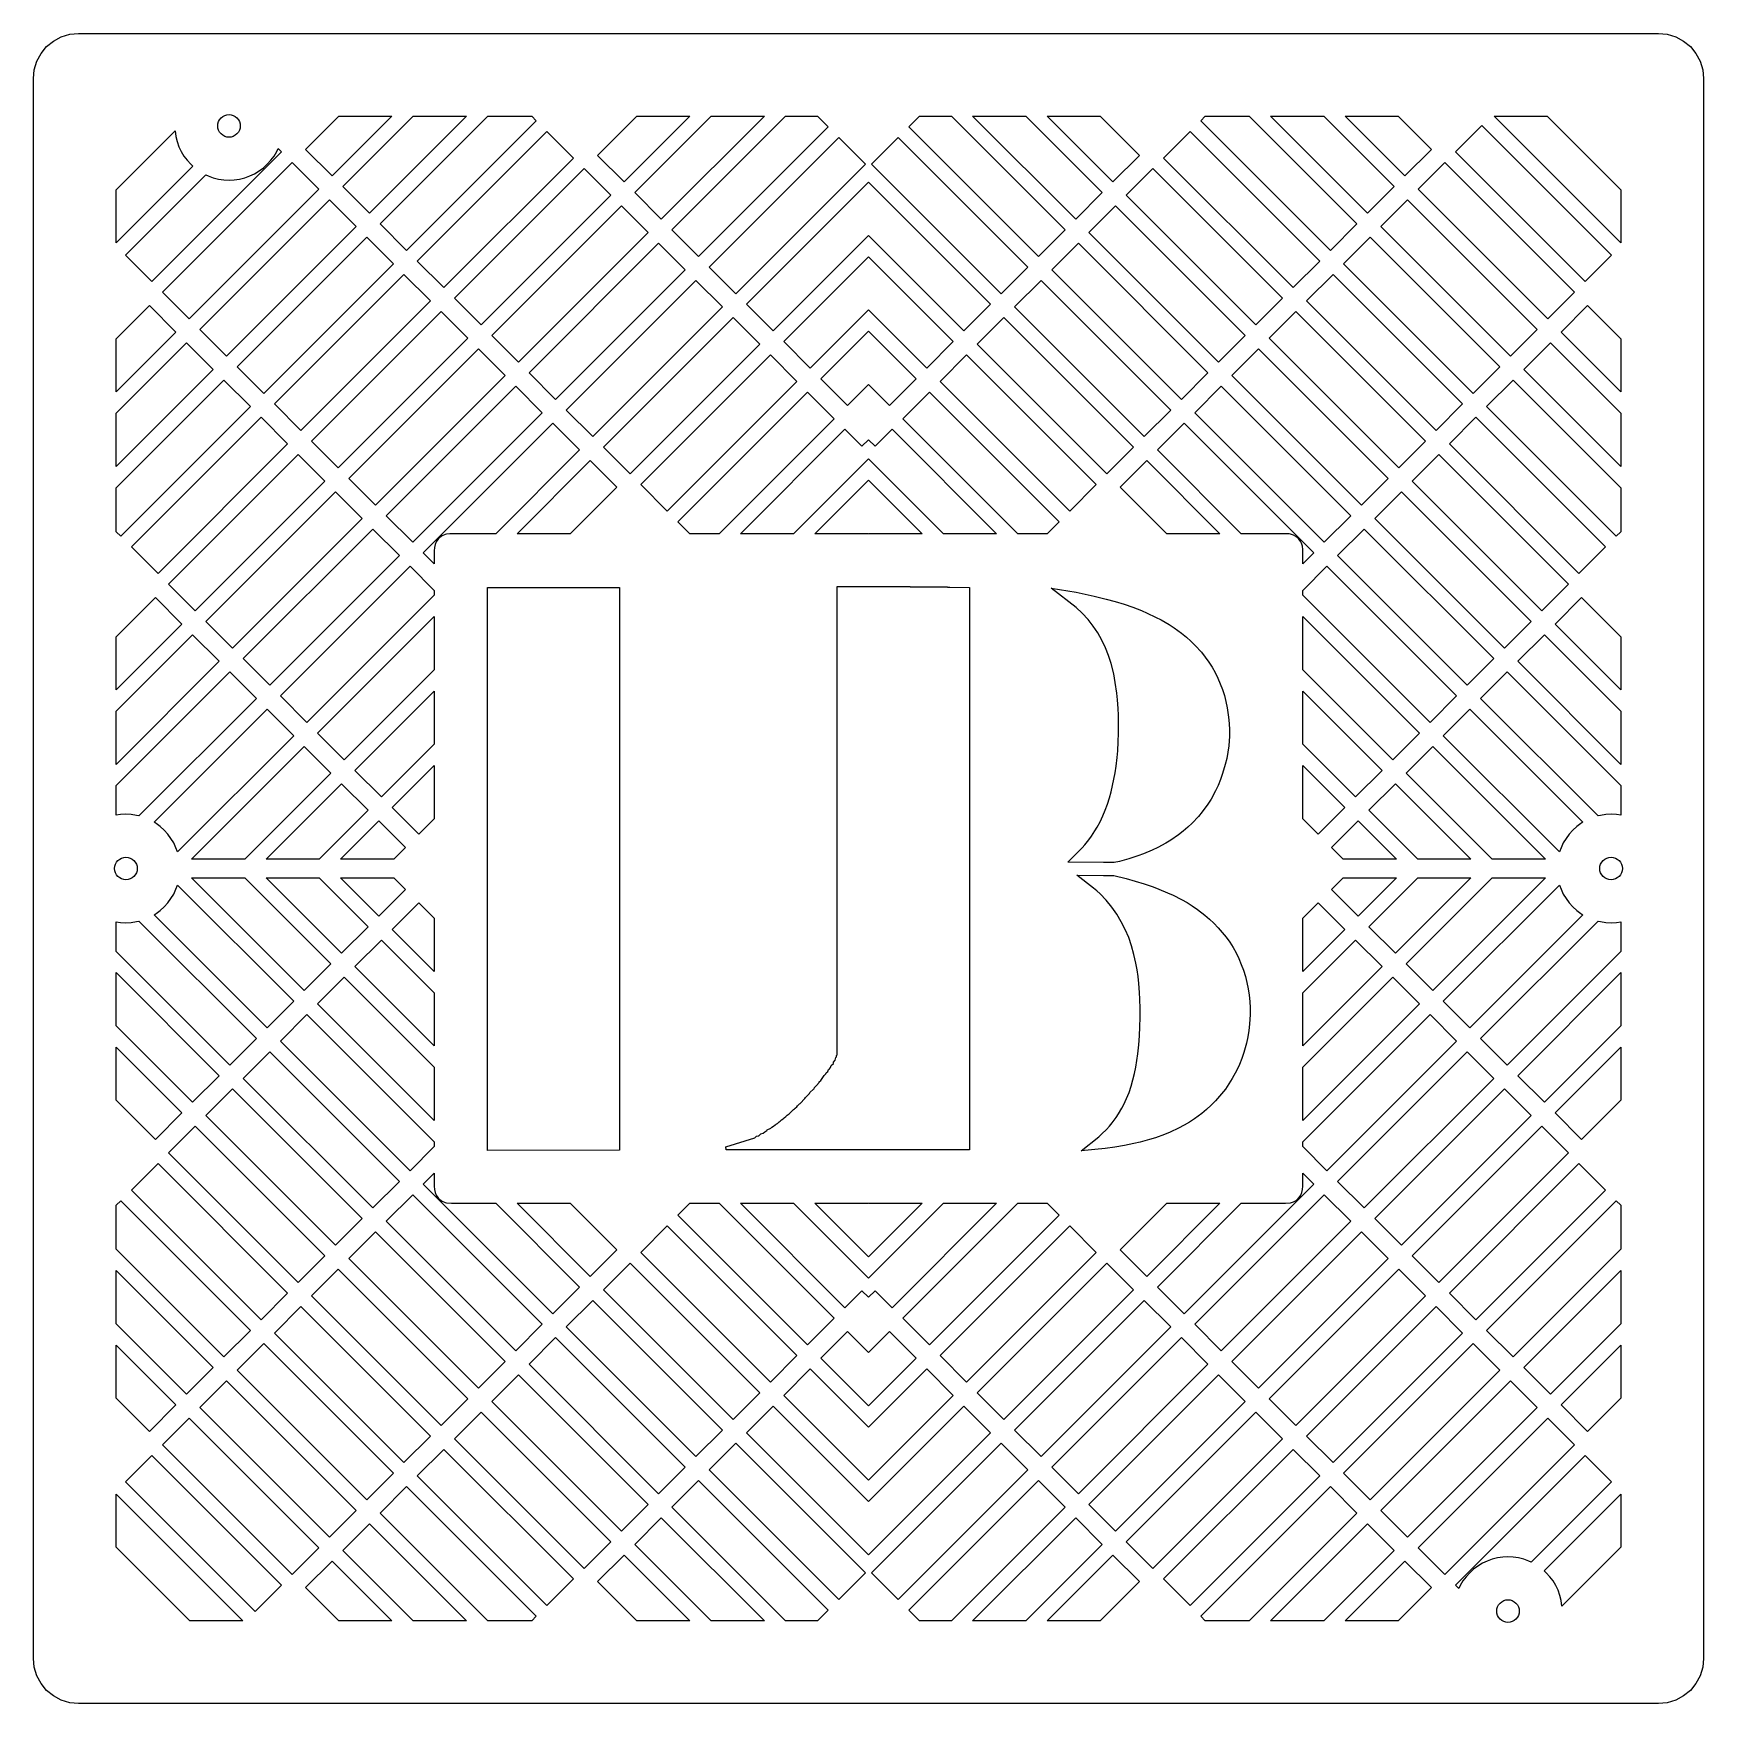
# Model space of a CAD drawing. Header units: millimetres. Extents: x -111 to 111, y -111 to 111.
import ezdxf

# ---------------------------------------------------------------- set-up
doc = ezdxf.new("R2010")
doc.units = ezdxf.units.MM
doc.layers.add('SNIJDEN', color=1, linetype='Continuous')

msp = doc.modelspace()

# ---------------------------------------------------------------- linework, layer by layer
at = {"layer": 'SNIJDEN'}
for points in [[(105, -111), (-105, -111), (-106.171, -110.885), (-107.296, -110.543), (-108.333, -109.989), (-109.243, -109.243), (-109.989, -108.333), (-110.543, -107.296), (-110.885, -106.171), (-111, -105), (-111, 105), (-110.885, 106.171), (-110.543, 107.296), (-109.989, 108.333), (-109.243, 109.243), (-108.333, 109.989), (-107.296, 110.543), (-106.171, 110.885), (-105, 111), (105, 111), (106.171, 110.885), (107.296, 110.543), (108.333, 109.989), (109.243, 109.243), (109.989, 108.333), (110.543, 107.296), (110.885, 106.171), (111, 105), (111, -105), (110.885, -106.171), (110.543, -107.296), (109.989, -108.333), (109.243, -109.243), (108.333, -109.989), (107.296, -110.543), (106.171, -110.885)], [(-85, 97.2), (-85.293, 97.229), (-85.574, 97.314), (-85.833, 97.453), (-86.061, 97.639), (-86.247, 97.867), (-86.386, 98.126), (-86.471, 98.407), (-86.5, 98.7), (-86.471, 98.993), (-86.386, 99.274), (-86.247, 99.533), (-86.061, 99.761), (-85.833, 99.947), (-85.574, 100.086), (-85.293, 100.171), (-85, 100.2), (-84.707, 100.171), (-84.426, 100.086), (-84.167, 99.947), (-83.939, 99.761), (-83.753, 99.533), (-83.614, 99.274), (-83.529, 98.993), (-83.5, 98.7), (-83.529, 98.407), (-83.614, 98.126), (-83.753, 97.867), (-83.939, 97.639), (-84.167, 97.453), (-84.426, 97.314), (-84.707, 97.229)], [(-63.342, 100), (-71.287, 92.055), (-74.822, 95.59), (-70.413, 100)], [(-66.337, 87.105), (-69.873, 90.641), (-60.513, 100), (-53.442, 100)], [(-44.768, 100), (-44.155, 99.387), (-61.387, 82.155), (-64.923, 85.691), (-50.614, 100)], [(-23.744, 100), (-32.488, 91.256), (-36.023, 94.791), (-30.815, 100)], [(-31.074, 89.842), (-20.915, 100), (-13.844, 100), (-27.538, 86.306)], [(-5.356, 98.588), (-22.588, 81.356), (-26.124, 84.892), (-11.016, 100), (-6.768, 100)], [(11.016, 100), (26.124, 84.892), (22.588, 81.356), (5.356, 98.588), (6.768, 100)], [(31.074, 89.842), (27.538, 86.306), (13.844, 100), (20.915, 100)], [(36.023, 94.791), (32.488, 91.256), (23.744, 100), (30.815, 100)], [(44.768, 100), (50.614, 100), (64.923, 85.691), (61.387, 82.155), (44.155, 99.387)], [(66.337, 87.105), (53.442, 100), (60.513, 100), (69.873, 90.641)], [(63.342, 100), (70.413, 100), (74.822, 95.59), (71.287, 92.055)], [(100, 83.141), (83.141, 100), (90.212, 100), (100, 90.212)], [(-89.798, 93.343), (-100, 83.141), (-100, 90.212), (-92.168, 98.044), (-92.062, 97.295), (-91.89, 96.61), (-91.652, 95.945), (-91.35, 95.306), (-90.987, 94.7), (-90.566, 94.132), (-90.091, 93.609)], [(-39.205, 94.438), (-56.438, 77.205), (-59.973, 80.741), (-42.741, 97.973)], [(59.973, 80.741), (56.438, 77.205), (39.205, 94.438), (42.741, 97.973)], [(95.237, 78.004), (78.004, 95.237), (81.54, 98.772), (98.772, 81.54)], [(-82.245, 92.048), (-81.606, 92.35), (-81, 92.713), (-80.432, 93.134), (-79.909, 93.609), (-79.434, 94.132), (-79.013, 94.7), (-78.65, 95.306), (-78.465, 95.697), (-78.004, 95.237), (-95.237, 78.004), (-98.772, 81.54), (-88.101, 92.211), (-87.755, 92.048), (-87.09, 91.81), (-86.405, 91.638), (-85.706, 91.535), (-85, 91.5), (-84.294, 91.535), (-83.595, 91.638), (-82.91, 91.81)], [(-21.174, 79.942), (-3.942, 97.174), (-0.406, 93.639), (-17.639, 76.406)], [(17.639, 76.406), (0.406, 93.639), (3.942, 97.174), (21.174, 79.942)], [(-73.055, 90.287), (-90.287, 73.055), (-93.822, 76.59), (-76.59, 93.822)], [(93.822, 76.59), (90.287, 73.055), (73.055, 90.287), (76.59, 93.822)], [(-37.791, 93.023), (-34.256, 89.488), (-51.488, 72.256), (-55.023, 75.791)], [(0, 84.146), (-12.689, 71.457), (-16.225, 74.992), (0, 91.217), (16.225, 74.992), (12.689, 71.457)], [(51.488, 72.256), (34.256, 89.488), (37.791, 93.023), (55.023, 75.791)], [(-85.337, 68.105), (-88.873, 71.641), (-71.641, 88.873), (-68.105, 85.337)], [(68.105, 85.337), (71.641, 88.873), (88.873, 71.641), (85.337, 68.105)], [(-29.306, 84.538), (-46.538, 67.306), (-50.074, 70.842), (-32.842, 88.074)], [(46.538, 67.306), (29.306, 84.538), (32.842, 88.074), (50.074, 70.842)], [(-83.923, 66.691), (-66.691, 83.923), (-63.155, 80.387), (-80.387, 63.155)], [(-24.356, 79.588), (-41.588, 62.356), (-45.124, 65.892), (-27.892, 83.124)], [(45.124, 65.892), (41.588, 62.356), (24.356, 79.588), (27.892, 83.124)], [(80.387, 63.155), (63.155, 80.387), (66.691, 83.923), (83.923, 66.691)], [(0, 81.317), (11.275, 70.043), (7.739, 66.507), (0, 74.246), (-7.739, 66.507), (-11.275, 70.043)], [(-61.741, 78.973), (-58.205, 75.438), (-75.438, 58.205), (-78.973, 61.741)], [(-19.406, 74.639), (-36.639, 57.406), (-40.174, 60.942), (-22.942, 78.174)], [(22.942, 78.174), (40.174, 60.942), (36.639, 57.406), (19.406, 74.639)], [(75.438, 58.205), (58.205, 75.438), (61.741, 78.973), (78.973, 61.741)], [(-92.055, 71.287), (-100, 63.342), (-100, 70.413), (-95.59, 74.822)], [(-70.488, 53.256), (-74.023, 56.791), (-56.791, 74.023), (-53.256, 70.488)], [(74.023, 56.791), (70.488, 53.256), (53.256, 70.488), (56.791, 74.023)], [(95.59, 74.822), (100, 70.413), (100, 63.342), (92.055, 71.287)], [(-14.457, 69.689), (-31.689, 52.457), (-35.225, 55.992), (-17.992, 73.225)], [(2.789, 61.557), (0, 64.347), (-2.789, 61.557), (-6.325, 65.093), (0, 71.418), (6.325, 65.093)], [(14.457, 69.689), (17.992, 73.225), (35.225, 55.992), (31.689, 52.457)], [(-100, 53.442), (-100, 60.513), (-90.641, 69.873), (-87.105, 66.337)], [(-69.074, 51.842), (-51.842, 69.074), (-48.306, 65.538), (-65.538, 48.306)], [(48.306, 65.538), (51.842, 69.074), (69.074, 51.842), (65.538, 48.306)], [(100, 60.513), (100, 53.442), (87.105, 66.337), (90.641, 69.873)], [(-9.507, 64.739), (-26.739, 47.507), (-30.275, 51.043), (-13.043, 68.275)], [(9.507, 64.739), (13.043, 68.275), (30.275, 51.043), (26.739, 47.507)], [(-82.155, 61.387), (-99.387, 44.155), (-100, 44.768), (-100, 50.614), (-85.691, 64.923)], [(99.387, 44.155), (82.155, 61.387), (85.691, 64.923), (100, 50.614), (100, 44.768)], [(-43.356, 60.588), (-60.588, 43.356), (-64.124, 46.892), (-46.892, 64.124)], [(-23.732, 44.5), (-25.325, 46.093), (-8.093, 63.325), (-4.557, 59.789), (-19.847, 44.5)], [(23.732, 44.5), (19.847, 44.5), (4.557, 59.789), (8.093, 63.325), (25.325, 46.093)], [(60.588, 43.356), (43.356, 60.588), (46.892, 64.124), (64.124, 46.892)], [(-77.205, 56.438), (-94.438, 39.205), (-97.973, 42.741), (-80.741, 59.973)], [(97.973, 42.741), (94.438, 39.205), (77.205, 56.438), (80.741, 59.973)], [(-56.815, 44.137), (-57.118, 43.888), (-57.25, 43.742), (-57.468, 43.416), (-57.618, 43.054), (-57.694, 42.67), (-57.73, 42.205), (-57.73, 40.498), (-59.174, 41.942), (-41.942, 59.174), (-38.406, 55.639), (-49.545, 44.5), (-55.632, 44.49), (-56.094, 44.435), (-56.284, 44.387), (-56.647, 44.237)], [(3.143, 58.375), (17.018, 44.5), (9.947, 44.5), (0, 54.447), (-9.947, 44.5), (-17.018, 44.5), (-3.143, 58.375), (-0.884, 56.116), (0, 57), (0.884, 56.116)], [(57.468, 43.416), (57.25, 43.742), (57.118, 43.888), (56.815, 44.137), (56.469, 44.321), (56.094, 44.435), (55.9, 44.464), (55.436, 44.5), (49.545, 44.5), (38.406, 55.639), (41.942, 59.174), (59.174, 41.942), (57.73, 40.498), (57.721, 42.401), (57.665, 42.864), (57.552, 43.239)], [(-89.488, 34.256), (-93.023, 37.791), (-75.791, 55.023), (-72.256, 51.488)], [(-46.717, 44.5), (-36.992, 54.225), (-33.457, 50.689), (-39.646, 44.5)], [(39.646, 44.5), (33.457, 50.689), (36.992, 54.225), (46.717, 44.5)], [(89.488, 34.256), (72.256, 51.488), (75.791, 55.023), (93.023, 37.791)], [(0, 51.619), (7.119, 44.5), (0.048, 44.5), (0, 44.548), (-0.048, 44.5), (-7.119, 44.5)], [(-88.074, 32.842), (-70.842, 50.074), (-67.306, 46.538), (-84.538, 29.306)], [(84.538, 29.306), (67.306, 46.538), (70.842, 50.074), (88.074, 32.842)], [(-62.356, 41.588), (-79.588, 24.356), (-83.124, 27.892), (-65.892, 45.124)], [(83.124, 27.892), (79.588, 24.356), (62.356, 41.588), (65.892, 45.124)], [(-74.639, 19.406), (-78.174, 22.942), (-60.942, 40.174), (-57.73, 36.963), (-57.73, 36.315)], [(74.639, 19.406), (57.73, 36.315), (57.73, 36.963), (60.942, 40.174), (78.174, 22.942)], [(-91.256, 32.488), (-100, 23.744), (-100, 30.815), (-94.791, 36.023)], [(-33.079, -37.42), (-50.652, -37.5), (-50.652, 37.343), (-33.079, 37.343)], [(-11.721, -33.593), (-11.569, -33.421), (-11.34, -33.288), (-11.226, -33.135), (-10.997, -32.983), (-10.807, -32.793), (-10.525, -32.605), (-9.968, -32.049), (-9.835, -31.954), (-9.759, -31.84), (-9.53, -31.669), (-9.454, -31.554), (-9.161, -31.284), (-9.073, -31.24), (-8.455, -30.558), (-8.357, -30.428), (-7.854, -29.897), (-7.778, -29.783), (-7.311, -29.316), (-7.233, -29.29), (-7.168, -29.097), (-6.94, -28.887), (-6.921, -28.83), (-6.572, -28.438), (-6.54, -28.373), (-6.349, -28.183), (-6.178, -27.897), (-5.968, -27.668), (-5.892, -27.516), (-5.663, -27.287), (-5.609, -27.152), (-5.416, -26.982), (-5.301, -26.735), (-5.195, -26.613), (-5.073, -26.43), (-4.959, -26.201), (-4.654, -25.935), (-4.654, -25.763), (-4.425, -25.458), (-4.336, -25.13), (-4.273, -25.02), (-4.273, -24.868), (-4.177, -24.773), (-4.177, -24.677), (-4.158, -24.658), (-4.158, 37.5), (-0.71, 37.5), (-0.691, 37.481), (1.918, 37.481), (1.937, 37.462), (5.519, 37.462), (5.538, 37.443), (7.995, 37.443), (8.014, 37.424), (10.491, 37.424), (10.51, 37.405), (10.776, 37.405), (10.795, 37.386), (13.443, 37.364), (13.443, -37.402), (-4.539, -37.402), (-4.558, -37.383), (-6.921, -37.383), (-6.94, -37.402), (-14.554, -37.402), (-18.911, -37.379), (-18.967, -37.007), (-15.112, -35.802), (-14.867, -35.585), (-14.655, -35.555), (-14.598, -35.517), (-14.521, -35.498), (-14.293, -35.288), (-13.988, -35.174), (-13.778, -34.983), (-13.499, -34.844), (-13.455, -34.755), (-12.964, -34.509), (-12.845, -34.374), (-12.616, -34.259), (-12.426, -34.069), (-12.331, -34.031), (-12.293, -33.993), (-12.197, -33.955), (-12.14, -33.897), (-12.083, -33.878), (-11.893, -33.661)], [(46.069, 26.041), (46.435, 25.306), (46.763, 24.55), (47.054, 23.775), (47.305, 22.984), (47.517, 22.177), (47.689, 21.357), (47.872, 20.109), (47.943, 19.268), (47.973, 18.423), (47.963, 17.577), (47.873, 16.31), (47.763, 15.47), (47.614, 14.639), (47.425, 13.817), (47.072, 12.609), (46.79, 11.822), (46.472, 11.054), (46.119, 10.305), (45.525, 9.224), (45.087, 8.532), (44.372, 7.544), (43.857, 6.919), (43.031, 6.035), (42.447, 5.481), (41.836, 4.957), (41.2, 4.463), (40.203, 3.777), (39.512, 3.356), (38.437, 2.777), (37.698, 2.427), (36.559, 1.95), (35.782, 1.664), (34.594, 1.281), (33.384, 0.948), (32.659, 0.78), (31.231, 0.785), (26.487, 0.853), (28.393, 2.738), (28.772, 3.159), (29.304, 3.82), (29.635, 4.278), (30.098, 4.987), (30.384, 5.473), (30.781, 6.219), (31.141, 6.984), (31.465, 7.767), (31.757, 8.564), (32.016, 9.375), (32.246, 10.199), (32.448, 11.034), (32.624, 11.879), (32.775, 12.734), (32.903, 13.598), (33.04, 14.761), (33.119, 15.64), (33.195, 16.82), (33.237, 18.005), (33.246, 19.191), (33.223, 20.376), (33.182, 21.262), (33.097, 22.435), (33.007, 23.306), (32.805, 24.74), (32.59, 25.865), (32.248, 27.238), (31.909, 28.305), (31.506, 29.341), (31.035, 30.342), (30.492, 31.305), (29.875, 32.226), (29.182, 33.1), (28.417, 33.921), (27.584, 34.684), (24.283, 37.259), (27.605, 36.714), (28.815, 36.478), (30.014, 36.214), (31.603, 35.817), (32.788, 35.485), (33.965, 35.119), (35.132, 34.716), (36.285, 34.272), (37.043, 33.95), (38.159, 33.425), (38.886, 33.046), (39.948, 32.43), (40.634, 31.986), (41.623, 31.269), (42.254, 30.757), (42.86, 30.216), (43.439, 29.647), (44.253, 28.743), (44.757, 28.105), (45.229, 27.442), (45.666, 26.754)], [(100, 30.815), (100, 23.744), (91.256, 32.488), (94.791, 36.023)], [(-57.73, 33.486), (-57.73, 26.415), (-69.689, 14.457), (-73.225, 17.992)], [(57.73, 26.415), (57.73, 33.486), (73.225, 17.992), (69.689, 14.457)], [(-100, 13.844), (-100, 20.915), (-89.842, 31.074), (-86.306, 27.538)], [(100, 20.915), (100, 13.844), (86.306, 27.538), (89.842, 31.074)], [(-100, 7.077), (-100, 11.016), (-84.892, 26.124), (-81.356, 22.588), (-96.966, 6.979), (-97.295, 7.062), (-97.994, 7.165), (-98.7, 7.2), (-99.406, 7.165)], [(97.994, 7.165), (97.295, 7.062), (96.966, 6.979), (81.356, 22.588), (84.892, 26.124), (100, 11.016), (100, 7.077), (99.406, 7.165), (98.7, 7.2)], [(-64.739, 9.507), (-68.275, 13.043), (-57.73, 23.587), (-57.73, 16.516)], [(68.275, 13.043), (64.739, 9.507), (57.73, 16.516), (57.73, 23.587)], [(-76.406, 17.639), (-91.848, 2.197), (-92.048, 2.755), (-92.35, 3.394), (-92.713, 4), (-93.134, 4.568), (-93.609, 5.091), (-94.132, 5.566), (-94.7, 5.987), (-94.969, 6.148), (-79.942, 21.174)], [(76.406, 17.639), (79.942, 21.174), (94.969, 6.148), (94.7, 5.987), (94.132, 5.566), (93.609, 5.091), (93.134, 4.568), (92.713, 4), (92.35, 3.394), (92.048, 2.755), (91.848, 2.197)], [(-74.992, 16.225), (-71.457, 12.689), (-82.896, 1.25), (-89.967, 1.25)], [(82.896, 1.25), (71.457, 12.689), (74.992, 16.225), (89.967, 1.25)], [(-57.73, 13.687), (-57.73, 6.616), (-59.789, 4.557), (-63.325, 8.093)], [(57.73, 6.616), (57.73, 13.687), (63.325, 8.093), (59.789, 4.557)], [(-72.996, 1.25), (-80.067, 1.25), (-70.043, 11.275), (-66.507, 7.739)], [(80.067, 1.25), (72.996, 1.25), (66.507, 7.739), (70.043, 11.275)], [(-63.097, 1.25), (-70.168, 1.25), (-65.093, 6.325), (-61.557, 2.789)], [(70.168, 1.25), (63.097, 1.25), (61.557, 2.789), (65.093, 6.325)], [(-98.7, -1.5), (-98.993, -1.471), (-99.274, -1.386), (-99.533, -1.247), (-99.761, -1.061), (-99.947, -0.833), (-100.086, -0.574), (-100.171, -0.293), (-100.2, 0), (-100.171, 0.293), (-100.086, 0.574), (-99.947, 0.833), (-99.761, 1.061), (-99.533, 1.247), (-99.274, 1.386), (-98.993, 1.471), (-98.7, 1.5), (-98.407, 1.471), (-98.126, 1.386), (-97.867, 1.247), (-97.639, 1.061), (-97.453, 0.833), (-97.314, 0.574), (-97.229, 0.293), (-97.2, 0), (-97.229, -0.293), (-97.314, -0.574), (-97.453, -0.833), (-97.639, -1.061), (-97.867, -1.247), (-98.126, -1.386), (-98.407, -1.471)], [(98.993, -1.471), (98.7, -1.5), (98.407, -1.471), (98.126, -1.386), (97.867, -1.247), (97.639, -1.061), (97.453, -0.833), (97.314, -0.574), (97.229, -0.293), (97.2, 0), (97.229, 0.293), (97.314, 0.574), (97.453, 0.833), (97.639, 1.061), (97.867, 1.247), (98.126, 1.386), (98.407, 1.471), (98.7, 1.5), (98.993, 1.471), (99.274, 1.386), (99.533, 1.247), (99.761, 1.061), (99.947, 0.833), (100.086, 0.574), (100.171, 0.293), (100.2, 0), (100.171, -0.293), (100.086, -0.574), (99.947, -0.833), (99.761, -1.061), (99.533, -1.247), (99.274, -1.386)], [(-79.942, -21.174), (-94.969, -6.148), (-94.7, -5.987), (-94.132, -5.566), (-93.609, -5.091), (-93.134, -4.568), (-92.713, -4), (-92.35, -3.394), (-92.048, -2.755), (-91.848, -2.197), (-76.406, -17.639)], [(-74.992, -16.225), (-89.967, -1.25), (-82.896, -1.25), (-71.457, -12.689)], [(-72.996, -1.25), (-66.507, -7.739), (-70.043, -11.275), (-80.067, -1.25)], [(-70.168, -1.25), (-63.097, -1.25), (-61.557, -2.789), (-65.093, -6.325)], [(36.08, -17.389), (36.032, -16.477), (35.933, -15.268), (35.831, -14.367), (35.702, -13.474), (35.544, -12.59), (35.285, -11.429), (34.966, -10.292), (34.582, -9.183), (34.129, -8.106), (33.605, -7.067), (33.009, -6.07), (32.34, -5.119), (31.599, -4.221), (30.79, -3.381), (30.361, -2.985), (29.915, -2.606), (27.688, -0.864), (31.215, -0.915), (32.62, -0.92), (34.267, -1.328), (35.464, -1.665), (36.653, -2.035), (37.832, -2.442), (38.609, -2.736), (39.759, -3.216), (40.513, -3.563), (41.619, -4.129), (42.338, -4.537), (43.039, -4.973), (43.72, -5.435), (44.701, -6.181), (45.325, -6.715), (45.923, -7.277), (46.492, -7.867), (47.031, -8.486), (47.539, -9.133), (48.013, -9.806), (48.453, -10.505), (48.858, -11.229), (49.225, -11.975), (49.553, -12.743), (49.843, -13.531), (50.093, -14.336), (50.303, -15.156), (50.471, -15.989), (50.598, -16.832), (50.684, -17.684), (50.728, -18.54), (50.73, -19.4), (50.656, -20.688), (50.555, -21.542), (50.414, -22.389), (50.232, -23.227), (49.887, -24.461), (49.608, -25.264), (49.293, -26.05), (48.941, -26.816), (48.346, -27.923), (47.908, -28.631), (47.437, -29.313), (46.935, -29.967), (46.125, -30.895), (45.55, -31.476), (44.948, -32.028), (44.32, -32.548), (43.334, -33.272), (42.648, -33.717), (41.942, -34.132), (41.216, -34.517), (40.093, -35.042), (39.324, -35.357), (38.144, -35.782), (37.34, -36.035), (36.115, -36.371), (35.285, -36.567), (34.027, -36.824), (32.756, -37.036), (31.478, -37.204), (28.274, -37.513), (30.605, -35.665), (31.03, -35.287), (31.643, -34.678), (32.032, -34.248), (32.402, -33.801), (32.92, -33.1), (33.239, -32.616), (33.68, -31.868), (33.947, -31.356), (34.31, -30.569), (34.63, -29.764), (34.909, -28.942), (35.15, -28.105), (35.356, -27.255), (35.531, -26.393), (35.679, -25.521), (35.801, -24.639), (35.93, -23.451), (36.023, -22.251), (36.085, -21.041), (36.115, -19.826), (36.114, -18.607)], [(63.097, -1.25), (70.168, -1.25), (65.093, -6.325), (61.557, -2.789)], [(70.043, -11.275), (66.507, -7.739), (72.996, -1.25), (80.067, -1.25)], [(89.967, -1.25), (74.992, -16.225), (71.457, -12.689), (82.896, -1.25)], [(94.7, -5.987), (94.969, -6.148), (79.942, -21.174), (76.406, -17.639), (91.848, -2.197), (92.048, -2.755), (92.35, -3.394), (92.713, -4), (93.134, -4.568), (93.609, -5.091), (94.132, -5.566)], [(-57.73, -6.616), (-57.73, -13.687), (-63.325, -8.093), (-59.789, -4.557)], [(57.73, -13.687), (57.73, -6.616), (59.789, -4.557), (63.325, -8.093)], [(-97.295, -7.062), (-96.966, -6.979), (-81.356, -22.588), (-84.892, -26.124), (-100, -11.016), (-100, -7.077), (-99.406, -7.165), (-98.7, -7.2), (-97.994, -7.165)], [(99.406, -7.165), (100, -7.077), (100, -11.016), (84.892, -26.124), (81.356, -22.588), (96.966, -6.979), (97.295, -7.062), (97.994, -7.165), (98.7, -7.2)], [(-68.275, -13.043), (-64.739, -9.507), (-57.73, -16.516), (-57.73, -23.587)], [(64.739, -9.507), (68.275, -13.043), (57.73, -23.587), (57.73, -16.516)], [(-86.306, -27.538), (-89.842, -31.074), (-100, -20.915), (-100, -13.844)], [(-73.225, -17.992), (-69.689, -14.457), (-57.73, -26.415), (-57.73, -33.486)], [(73.225, -17.992), (57.73, -33.486), (57.73, -26.415), (69.689, -14.457)], [(89.842, -31.074), (86.306, -27.538), (100, -13.844), (100, -20.915)], [(-57.73, -36.315), (-57.73, -36.963), (-60.942, -40.174), (-78.174, -22.942), (-74.639, -19.406)], [(57.73, -36.315), (74.639, -19.406), (78.174, -22.942), (60.942, -40.174), (57.73, -36.963)], [(-100, -23.744), (-91.256, -32.488), (-94.791, -36.023), (-100, -30.815)], [(-79.588, -24.356), (-62.356, -41.588), (-65.892, -45.124), (-83.124, -27.892)], [(79.588, -24.356), (83.124, -27.892), (65.892, -45.124), (62.356, -41.588)], [(94.791, -36.023), (91.256, -32.488), (100, -23.744), (100, -30.815)], [(-70.842, -50.074), (-88.074, -32.842), (-84.538, -29.306), (-67.306, -46.538)], [(70.842, -50.074), (67.306, -46.538), (84.538, -29.306), (88.074, -32.842)], [(-72.256, -51.488), (-75.791, -55.023), (-93.023, -37.791), (-89.488, -34.256)], [(75.791, -55.023), (72.256, -51.488), (89.488, -34.256), (93.023, -37.791)], [(-94.438, -39.205), (-77.205, -56.438), (-80.741, -59.973), (-97.973, -42.741)], [(94.438, -39.205), (97.973, -42.741), (80.741, -59.973), (77.205, -56.438)], [(-57.618, -43.054), (-57.468, -43.416), (-57.25, -43.742), (-57.118, -43.888), (-56.815, -44.137), (-56.647, -44.237), (-56.284, -44.387), (-56.094, -44.435), (-55.436, -44.5), (-49.545, -44.5), (-38.406, -55.639), (-41.942, -59.174), (-59.174, -41.942), (-57.73, -40.498), (-57.73, -42.205), (-57.694, -42.67)], [(56.647, -44.237), (56.973, -44.02), (57.25, -43.742), (57.468, -43.416), (57.618, -43.054), (57.694, -42.67), (57.73, -42.205), (57.73, -40.498), (59.174, -41.942), (41.942, -59.174), (38.406, -55.639), (49.545, -44.5), (55.436, -44.5), (56.094, -44.435), (56.469, -44.321)], [(-100, -50.614), (-100, -44.768), (-99.387, -44.155), (-82.155, -61.387), (-85.691, -64.923)], [(-64.124, -46.892), (-60.588, -43.356), (-43.356, -60.588), (-46.892, -64.124)], [(46.892, -64.124), (43.356, -60.588), (60.588, -43.356), (64.124, -46.892)], [(99.387, -44.155), (100, -44.768), (100, -50.614), (85.691, -64.923), (82.155, -61.387)], [(-36.992, -54.225), (-46.717, -44.5), (-39.646, -44.5), (-33.457, -50.689)], [(-23.732, -44.5), (-19.847, -44.5), (-4.557, -59.789), (-8.093, -63.325), (-25.325, -46.093)], [(9.947, -44.5), (17.018, -44.5), (3.143, -58.375), (0.884, -56.116), (0, -57), (-0.884, -56.116), (-3.143, -58.375), (-17.018, -44.5), (-9.947, -44.5), (0, -54.447)], [(-7.119, -44.5), (-0.048, -44.5), (0, -44.548), (0.048, -44.5), (7.119, -44.5), (0, -51.619)], [(19.847, -44.5), (23.732, -44.5), (25.325, -46.093), (8.093, -63.325), (4.557, -59.789)], [(33.457, -50.689), (39.646, -44.5), (46.717, -44.5), (36.992, -54.225)], [(-48.306, -65.538), (-51.842, -69.074), (-69.074, -51.842), (-65.538, -48.306)], [(-9.507, -64.739), (-13.043, -68.275), (-30.275, -51.043), (-26.739, -47.507)], [(26.739, -47.507), (30.275, -51.043), (13.043, -68.275), (9.507, -64.739)], [(48.306, -65.538), (65.538, -48.306), (69.074, -51.842), (51.842, -69.074)], [(-53.256, -70.488), (-56.791, -74.023), (-74.023, -56.791), (-70.488, -53.256)], [(-31.689, -52.457), (-14.457, -69.689), (-17.992, -73.225), (-35.225, -55.992)], [(14.457, -69.689), (31.689, -52.457), (35.225, -55.992), (17.992, -73.225)], [(53.256, -70.488), (70.488, -53.256), (74.023, -56.791), (56.791, -74.023)], [(-100, -53.442), (-87.105, -66.337), (-90.641, -69.873), (-100, -60.513)], [(90.641, -69.873), (87.105, -66.337), (100, -53.442), (100, -60.513)], [(-19.406, -74.639), (-22.942, -78.174), (-40.174, -60.942), (-36.639, -57.406)], [(36.639, -57.406), (40.174, -60.942), (22.942, -78.174), (19.406, -74.639)], [(-58.205, -75.438), (-61.741, -78.973), (-78.973, -61.741), (-75.438, -58.205)], [(61.741, -78.973), (58.205, -75.438), (75.438, -58.205), (78.973, -61.741)], [(-6.325, -65.093), (-2.789, -61.557), (0, -64.347), (2.789, -61.557), (6.325, -65.093), (0, -71.418)], [(-100, -70.413), (-100, -63.342), (-92.055, -71.287), (-95.59, -74.822)], [(-66.691, -83.923), (-83.923, -66.691), (-80.387, -63.155), (-63.155, -80.387)], [(-24.356, -79.588), (-27.892, -83.124), (-45.124, -65.892), (-41.588, -62.356)], [(24.356, -79.588), (41.588, -62.356), (45.124, -65.892), (27.892, -83.124)], [(66.691, -83.923), (63.155, -80.387), (80.387, -63.155), (83.923, -66.691)], [(100, -63.342), (100, -70.413), (95.59, -74.822), (92.055, -71.287)], [(-11.275, -70.043), (-7.739, -66.507), (0, -74.246), (7.739, -66.507), (11.275, -70.043), (0, -81.317)], [(-68.105, -85.337), (-71.641, -88.873), (-88.873, -71.641), (-85.337, -68.105)], [(-29.306, -84.538), (-32.842, -88.074), (-50.074, -70.842), (-46.538, -67.306)], [(29.306, -84.538), (46.538, -67.306), (50.074, -70.842), (32.842, -88.074)], [(71.641, -88.873), (68.105, -85.337), (85.337, -68.105), (88.873, -71.641)], [(-90.287, -73.055), (-73.055, -90.287), (-76.59, -93.822), (-93.822, -76.59)], [(-34.256, -89.488), (-37.791, -93.023), (-55.023, -75.791), (-51.488, -72.256)], [(12.689, -71.457), (16.225, -74.992), (0, -91.217), (-16.225, -74.992), (-12.689, -71.457), (0, -84.146)], [(55.023, -75.791), (37.791, -93.023), (34.256, -89.488), (51.488, -72.256)], [(90.287, -73.055), (93.822, -76.59), (76.59, -93.822), (73.055, -90.287)], [(-39.205, -94.438), (-42.741, -97.973), (-59.973, -80.741), (-56.438, -77.205)], [(-21.174, -79.942), (-17.639, -76.406), (-0.406, -93.639), (-3.942, -97.174)], [(0.406, -93.639), (17.639, -76.406), (21.174, -79.942), (3.942, -97.174)], [(42.741, -97.973), (39.205, -94.438), (56.438, -77.205), (59.973, -80.741)], [(-81.54, -98.772), (-98.772, -81.54), (-95.237, -78.004), (-78.004, -95.237)], [(81.606, -92.35), (81, -92.713), (80.432, -93.134), (79.909, -93.609), (79.434, -94.132), (79.013, -94.7), (78.65, -95.306), (78.465, -95.697), (78.004, -95.237), (95.237, -78.004), (98.772, -81.54), (88.101, -92.211), (87.755, -92.048), (87.09, -91.81), (86.405, -91.638), (85.706, -91.535), (85, -91.5), (84.294, -91.535), (83.595, -91.638), (82.91, -91.81), (82.245, -92.048)], [(-11.016, -100), (-26.124, -84.892), (-22.588, -81.356), (-5.356, -98.588), (-6.768, -100)], [(11.016, -100), (6.768, -100), (5.356, -98.588), (22.588, -81.356), (26.124, -84.892)], [(-83.141, -100), (-90.212, -100), (-100, -90.212), (-100, -83.141)], [(-50.614, -100), (-64.923, -85.691), (-61.387, -82.155), (-44.155, -99.387), (-44.768, -100)], [(61.387, -82.155), (64.923, -85.691), (50.614, -100), (44.768, -100), (44.155, -99.387)], [(90.566, -94.132), (90.091, -93.609), (89.798, -93.343), (100, -83.141), (100, -90.212), (92.168, -98.044), (92.062, -97.295), (91.89, -96.61), (91.652, -95.945), (91.35, -95.306), (90.987, -94.7)], [(-13.844, -100), (-20.915, -100), (-31.074, -89.842), (-27.538, -86.306)], [(31.074, -89.842), (20.915, -100), (13.844, -100), (27.538, -86.306)], [(-53.442, -100), (-60.513, -100), (-69.873, -90.641), (-66.337, -87.105)], [(69.873, -90.641), (60.513, -100), (53.442, -100), (66.337, -87.105)], [(-63.342, -100), (-70.413, -100), (-74.822, -95.59), (-71.287, -92.055)], [(-23.744, -100), (-30.815, -100), (-36.023, -94.791), (-32.488, -91.256)], [(32.488, -91.256), (36.023, -94.791), (30.815, -100), (23.744, -100)], [(70.413, -100), (63.342, -100), (71.287, -92.055), (74.822, -95.59)], [(85, -100.2), (84.707, -100.171), (84.426, -100.086), (84.167, -99.947), (83.939, -99.761), (83.753, -99.533), (83.614, -99.274), (83.529, -98.993), (83.5, -98.7), (83.529, -98.407), (83.614, -98.126), (83.753, -97.867), (83.939, -97.639), (84.167, -97.453), (84.426, -97.314), (84.707, -97.229), (85, -97.2), (85.293, -97.229), (85.574, -97.314), (85.833, -97.453), (86.061, -97.639), (86.247, -97.867), (86.386, -98.126), (86.471, -98.407), (86.5, -98.7), (86.471, -98.993), (86.386, -99.274), (86.247, -99.533), (86.061, -99.761), (85.833, -99.947), (85.574, -100.086), (85.293, -100.171)]]:
    msp.add_lwpolyline(points, close=True, dxfattribs=at)

doc.saveas('drawing.dxf')
